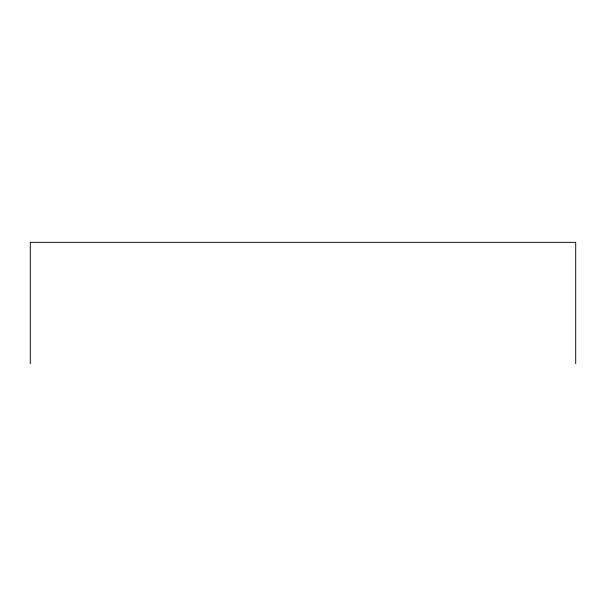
<?xml version="1.0" encoding="UTF-8"?>
<svg xmlns="http://www.w3.org/2000/svg" width="606" height="606" viewBox="0 0 606 606"><rect width="100%" height="100%" fill="white"/><g stroke="black" fill="none" stroke-linecap="round" stroke-linejoin="round"><path stroke-width="0.91" d="M575.7 363.638L575.7 242.362L30.3 242.362L30.3 363.638"/></g></svg>
